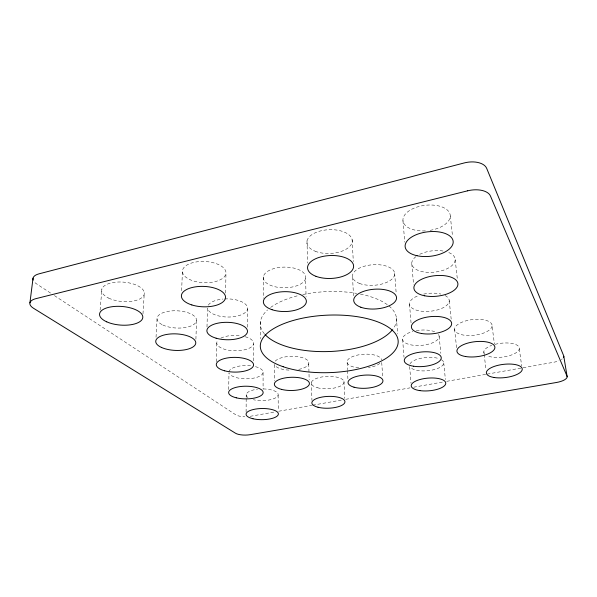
<?xml version="1.0" encoding="UTF-8"?>
<svg xmlns="http://www.w3.org/2000/svg" width="597" height="597" viewBox="0 0 597 597"><rect width="100%" height="100%" fill="white"/><g stroke="black" fill="none" stroke-linecap="round" stroke-linejoin="round"><path stroke-width="0.45" stroke-dasharray="2.98 2.24" d="M253.553 360.797L253.591 343.723M246.106 412.102L246.188 398.274M246.195 397.348L246.218 394.58M247.486 327.178L247.591 308.768M228.703 389.557L228.964 372.864M225.606 293.037L225.964 273.113A21.79 10.612 2.5 0 0 193.898 262.389A21.79 10.612 2.5 0 0 192.734 280.732A21.79 10.612 2.5 0 0 225.964 273.113M216.36 361.737L216.786 342.768M206.995 326.955L207.51 308.44M195.906 339.2L196.547 320.171M181.615 290.642L182.428 271.508M156.033 337.238L157.041 319.007M142.974 313.858L144.31 292.754M100.095 310.104L101.953 288.791M250.225 416.31L275.023 411.9M278.695 411.243L311.746 405.356M312.664 405.191L342.051 399.96M345.723 399.311L409.997 387.863M413.669 387.207L443.049 381.976M446.728 381.319L486.204 374.289M487.122 374.125L553.24 362.349A12.589 4.679 -7.9 0 0 559.098 360.678M50.536 293.052L36.536 283.851A16.119 7.209 7.2 0 1 34.35 282.023M54.431 295.612L235.681 414.743A10.88 3.769 -0.2 0 0 244.777 416.728M519.293 348.872L521.711 366.051M492.1 325.984A18.865 7.88 -6.6 0 1 463.272 335.051A18.865 7.88 -6.6 0 1 464.69 321.208A18.865 7.88 -6.6 0 1 492.1 325.984L494.42 344.156M483.831 351.767L484.055 353.566M484.16 354.469L486.025 369.804M450.28 215.98L452.586 236.688M455.19 259.725L457.317 278.784M454.593 329.148L456.63 348.185M449.235 300.746L451.175 319.089M443.75 362.879L445.399 379.528M439.153 336.365L440.825 353.372M411.766 263.725L413.572 284.545M402.953 220.577L404.759 242.121M409.497 304.231L411.102 323.44M409.654 366.558L410.997 383.17M402.609 339.424L404.012 357.29M394.662 273.307L396.229 293.702M396.393 317.813L397.609 333.902M381.729 362.498L382.737 377.729M352.133 239.703L353.312 261.516M352.536 277.15L353.566 296.575M347.141 362.618L347.476 369.767M347.521 370.662L347.902 378.707M343.962 381.386L344.738 398.438M311.425 382.356L311.933 400.333M306.992 240.904L307.619 263.038M308.739 363.745L309.171 379.864M305.597 278.433A21.208 10.336 -0.6 0 1 271.911 285.851A21.208 10.336 -0.6 0 1 276.053 268.031A21.208 10.336 -0.6 0 1 305.597 278.433L306.089 296.963M278.127 395.147L278.292 410.751M274.269 364.752L274.404 380.953M263.359 276.889L263.426 298.328M263.061 372.662L263.105 389.274M260.434 321.671L260.456 338.738M562.232 358.909A12.589 4.679 -7.9 0 1 561.352 359.528M360.416 294.09A68.148 29.977 -2.2 0 1 392.975 329.081M264.411 333.82A68.148 29.977 -2.2 0 1 267.605 309.91M270.642 307.44A68.148 29.977 -2.2 0 1 298.328 295.575M302.776 294.552A68.148 29.977 -2.2 0 1 356.655 293.388M379.864 363.379A17.298 6.88 -3.2 0 1 368.431 367.595M358.79 367.879A17.298 6.88 -3.2 0 1 347.364 360.551A17.298 6.88 -3.2 0 1 365.386 354.163A17.298 6.88 -3.2 0 1 381.55 359.804M425.37 230.867A23.798 12.753 -6.8 0 1 406.139 213.248A23.798 12.753 -6.8 0 1 446.556 209.383A23.798 12.753 -6.8 0 1 428.81 230.539M495.077 344.335A17.865 6.963 -6.9 0 1 517.532 345.476A17.865 6.963 -6.9 0 1 510.629 355.29A17.865 6.963 -6.9 0 1 487.07 355.715M484.271 353.528A17.865 6.963 -6.9 0 1 491.741 345.365M263.314 388.931A15.992 5.843 -0.5 0 1 277.336 396.535A15.992 5.843 -0.5 0 1 253.404 399.721M247.934 397.527A15.992 5.843 -0.5 0 1 257.434 389.222M255.479 366.677A17.067 6.627 0.1 0 1 255.762 377.647A17.067 6.627 0.1 0 1 229.405 373.662M228.979 371.938A17.067 6.627 0.1 0 1 251.412 365.901M448.795 252.568A21.82 10.716 -6.3 0 1 449.548 267.366A21.82 10.716 -6.3 0 1 419.624 270.941A21.82 10.716 -6.3 0 1 416.124 256.471M419.706 254.315A21.82 10.716 -6.3 0 1 444.198 251.225M441.377 359.7A17.141 6.657 -4.8 0 1 433.579 369.752A17.141 6.657 -4.8 0 1 410.34 367.297M409.982 363.872A17.141 6.657 -4.8 0 1 421.795 358.088A17.141 6.657 -4.8 0 1 438.594 358.506M275.21 361.17A17.335 6.903 -1.1 0 1 303.306 357.969A17.335 6.903 -1.1 0 1 298.567 369.424M288.985 370.103A17.335 6.903 -1.1 0 1 274.478 364.752M245.24 336.745A18.425 7.694 0.6 0 1 251.553 346.797A18.425 7.694 0.6 0 1 228.338 350.178A18.425 7.694 0.6 0 1 217.524 340.783M220.897 338.126A18.425 7.694 0.6 0 1 240.822 335.827M224.726 298.918A20.044 9.082 1.2 0 1 247.471 307.201A20.044 9.082 1.2 0 1 229.532 317.022A20.044 9.082 1.2 0 1 207.592 308.306M208.286 305.164A20.044 9.082 1.2 0 1 222.98 299.045M445.063 295.537A19.955 8.992 -5.6 0 1 440.996 308.709A19.955 8.992 -5.6 0 1 412.848 308.627A19.955 8.992 -5.6 0 1 418.863 295.463M423.676 294.097A19.955 8.992 -5.6 0 1 440.877 294.045M438.474 334.424A18.335 7.627 -4.9 0 1 426.877 344.544A18.335 7.627 -4.9 0 1 404.005 341.909A18.335 7.627 -4.9 0 1 412.788 331.462M416.281 330.671A18.335 7.627 -4.9 0 1 435.198 331.977M108.721 298.127A21.402 9.716 4.8 0 0 143.87 295.246A21.402 9.716 4.8 0 0 116.385 282.127A21.402 9.716 4.8 0 0 108.721 298.127M162.824 324.999A19.783 8.619 2.7 0 0 195.883 322.365A19.783 8.619 2.7 0 0 171.66 310.895A19.783 8.619 2.7 0 0 162.824 324.999M317.432 387.729A16.38 6.186 -2.1 0 0 343.865 383.005A16.38 6.186 -2.1 0 0 321.746 376.991A16.38 6.186 -2.1 0 0 317.432 387.729M315.186 251.24A22.716 11.895 -2.4 0 0 351.954 242.815A22.716 11.895 -2.4 0 0 321.499 230.696A22.716 11.895 -2.4 0 0 315.186 251.24M359.491 283.441A21.171 10.283 -4 0 0 394.251 276.008A21.171 10.283 -4 0 0 366.946 265.568A21.171 10.283 -4 0 0 359.491 283.441"/><path stroke-width="0.9" d="M29.925 302.821L33.029 278.18M563.807 356.357L567.15 376.737M563.426 357.625A12.589 4.679 -7.9 0 0 563.672 355.752L486.689 168.376A18.582 10.589 -9.6 0 0 464.22 162.944L38.969 273.851A16.119 7.209 7.2 0 0 33.148 280.09M392.453 329.76A68.148 29.977 -2.2 0 1 329.38 351.521A68.148 29.977 -2.2 0 1 265.031 334.521M467.66 190.809L35.917 298.649A16.343 6.933 6.6 0 0 33.514 308.268L235.464 433.213A10.985 3.597 -0.3 0 0 250.15 434.683L556.419 382.498A12.731 4.47 -7.6 0 0 567.023 376.162L490.465 196.032A18.88 10.239 -9 0 0 467.66 190.809M283.202 366.737A68.976 28.753 -2.2 0 0 396.699 347.655A68.976 28.753 -2.2 0 0 307.836 317.194A68.976 28.753 -2.2 0 0 283.202 366.737M354.014 387.192A17.492 6.589 -3.1 0 0 382.632 382.147A17.492 6.589 -3.1 0 0 359.819 375.707A17.492 6.589 -3.1 0 0 354.014 387.192M417.042 255.732A24.156 12.298 -6.5 0 0 453.19 242.091A24.156 12.298 -6.5 0 0 417.213 234.315A24.156 12.298 -6.5 0 0 417.042 255.732M494.189 377.513A18.067 6.664 -6.6 0 0 522.218 369.662A18.067 6.664 -6.6 0 0 496.503 365.707A18.067 6.664 -6.6 0 0 494.189 377.513M252.994 418.758A16.156 5.582 -0.6 0 0 278.329 414.422A16.156 5.582 -0.6 0 0 255.359 409.102A16.156 5.582 -0.6 0 0 252.994 418.758M106.751 321.843A21.686 9.336 4.4 0 0 142.362 319.007A21.686 9.336 4.4 0 0 114.46 306.455A21.686 9.336 4.4 0 0 106.751 321.843M161.645 347.521A20.029 8.268 2.4 0 0 195.115 344.932A20.029 8.268 2.4 0 0 170.57 333.969A20.029 8.268 2.4 0 0 161.645 347.521M236.27 397.811A17.253 6.336 0 0 0 263.113 392.968A17.253 6.336 0 0 0 238.33 386.856A17.253 6.336 0 0 0 236.27 397.811M191.838 304.948A22.089 10.209 2.1 0 0 225.524 297.567A22.089 10.209 2.1 0 0 193.003 287.306A22.089 10.209 2.1 0 0 191.838 304.948M318.044 407.251A16.552 5.91 -2.1 0 0 344.76 402.676A16.552 5.91 -2.1 0 0 322.425 396.983A16.552 5.91 -2.1 0 0 318.044 407.251M465.66 356.543A19.089 7.552 -6.3 0 0 494.883 347.797A19.089 7.552 -6.3 0 0 467.19 343.268A19.089 7.552 -6.3 0 0 465.66 356.543M424.721 295.806A22.119 10.306 -6.1 0 0 457.921 284.232A22.119 10.306 -6.1 0 0 425.057 277.851A22.119 10.306 -6.1 0 0 424.721 295.806M419.907 390.617A17.328 6.366 -4.7 0 0 445.765 383.229A17.328 6.366 -4.7 0 0 419.795 379.565A17.328 6.366 -4.7 0 0 419.907 390.617M315.992 276.329A23.052 11.462 -2.4 0 0 353.312 268.15A23.052 11.462 -2.4 0 0 322.447 256.523A23.052 11.462 -2.4 0 0 315.992 276.329M281.426 389.363A17.522 6.604 -1.2 0 0 309.291 384.341A17.522 6.604 -1.2 0 0 284.956 377.931A17.522 6.604 -1.2 0 0 281.426 389.363M224.681 370.812A18.641 7.365 0.5 0 0 253.538 365.289A18.641 7.365 0.5 0 0 226.584 358.088A18.641 7.365 0.5 0 0 224.681 370.812M216.121 338.193A20.298 8.716 1 0 0 247.457 331.783A20.298 8.716 1 0 0 217.98 323.141A20.298 8.716 1 0 0 216.121 338.193M272.09 309.716A21.499 9.933 -0.7 0 0 306.231 302.522A21.499 9.933 -0.7 0 0 276.307 292.575A21.499 9.933 -0.7 0 0 272.09 309.716M360.827 307.224A21.455 9.888 -3.9 0 0 396.087 300.015A21.455 9.888 -3.9 0 0 368.461 290.023A21.455 9.888 -3.9 0 0 360.827 307.224M421.415 333.477A20.208 8.627 -5.4 0 0 451.66 323.671A20.208 8.627 -5.4 0 0 421.504 318.47A20.208 8.627 -5.4 0 0 421.415 333.477M413.646 366.237A18.552 7.306 -4.8 0 0 441.258 357.849A18.552 7.306 -4.8 0 0 413.385 353.566A18.552 7.306 -4.8 0 0 413.646 366.237"/></g></svg>
